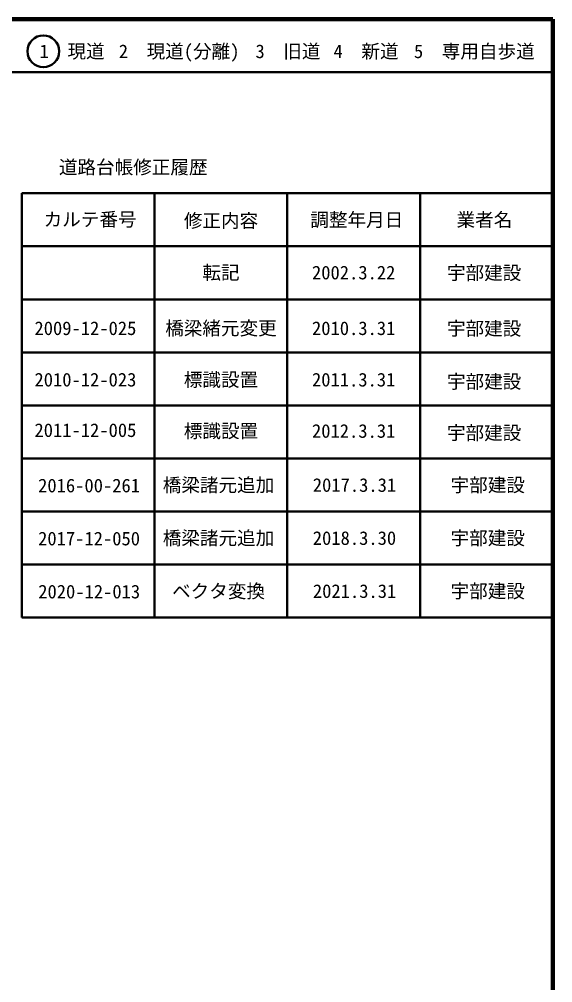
# Model space of a CAD drawing. Units: millimetres, scale not verified. Extents: x 40000 to 680000, y 20000 to 380000.
# Drawn here: x 579500 to 680000, y 198357 to 380000 of the extents above; entities that cross this region are included whole.
import ezdxf
from ezdxf.enums import TextEntityAlignment as Align

# ---------------------------------------------------------------- set-up
doc = ezdxf.new("R2010")
doc.units = ezdxf.units.MM
doc.header["$LTSCALE"] = 1000
for name, color, linetype, lineweight in [('M-TTL', 2, 'Continuous', 13), ('M-TTL-FRAM', 2, 'Continuous', 50), ('M-TTL-LINE', 7, 'Continuous', 50), ('M-TTL-TXT', 7, 'Continuous', 50)]:
    doc.layers.add(name, color=color, linetype=linetype, lineweight=lineweight)
doc.styles.add('ＭＳ ゴシック', font='')
doc.styles.get('ＭＳ ゴシック').set_extended_font_data('MS Gothic')

msp = doc.modelspace()

# ---------------------------------------------------------------- linework, layer by layer
at = {"layer": 'M-TTL', "lineweight": 140}
for p, q in [((680000, 380000), (40000, 380000)), ((680000, 20000), (680000, 380000))]:
    msp.add_line(p, q, dxfattribs=at)
at = {"layer": 'M-TTL-FRAM'}
for p, q in [((580000, 347197), (580000, 267197)), ((580000, 347197), (680000, 347197)), ((580000, 267197), (680000, 267197))]:
    msp.add_line(p, q, dxfattribs=at)
at = {"layer": 'M-TTL-LINE'}
for p, q in [((40000, 370000), (680000, 370000)), ((605000, 347197), (605000, 267197)), ((630000, 347197), (630000, 267197)), ((655000, 347197), (655000, 267197)), ((580000, 337197), (680000, 337197)), ((580000, 327197), (680000, 327197)), ((580000, 317197), (680000, 317197)), ((580000, 307197), (680000, 307197)), ((580000, 297197), (680000, 297197)), ((580000, 287197), (680000, 287197)), ((580000, 277197), (680000, 277197))]:
    msp.add_line(p, q, dxfattribs=at)
at = {"layer": 'M-TTL-TXT'}
msp.add_circle((584031, 373958), 3000, dxfattribs=at)

# ---------------------------------------------------------------- texts
at = {"layer": 'M-TTL-TXT', "style": 'ＭＳ ゴシック'}
for s, p in [('1\u3000現道', (589448, 373958)), ('2\u3000現道(分離)', (609619, 373958)), ('3\u3000旧道', (630121, 373958)), ('4\u3000新道', (644824, 373958)), ('5\u3000専用自歩道', (665228, 373958)), ('道路台帳修正履歴', (600968, 352113)), ('カルテ番号', (592839, 342277)), ('修正内容', (617509, 342023)), ('調整年月日', (643089, 342197)), ('業者名', (667134, 342197)), ('転記', (617500, 332245)), ('2002.3.22', (642500, 332245)), ('宇部建設', (667077, 332189)), ('橋梁緒元変更', (617500, 321750)), ('宇部建設', (667077, 321693)), ('2009-12-025', (591961, 321750)), ('2010.3.31', (642500, 321750)), ('宇部建設', (667077, 311693)), ('宇部建設', (667077, 302022))]:
    msp.add_text(s, height=2566, dxfattribs=at).set_placement(p, align=Align.MIDDLE_CENTER)
for s, p in [('2010-12-023', (591961, 310000)), ('標識設置', (617500, 310000)), ('2011.3.31', (642500, 310000)), ('2011-12-005', (591961, 300478)), ('標識設置', (617500, 300329)), ('2012.3.31', (642500, 300329)), ('宇部建設', (667758, 290138)), ('宇部建設', (667758, 280138)), ('2020-12-013', (592671, 270044)), ('ベクタ変換', (617039, 270138)), ('2021.3.31', (642671, 270138)), ('宇部建設', (667758, 270138))]:
    msp.add_text(s, height=2566, dxfattribs=at).set_placement(p, align=Align.BOTTOM_CENTER)
for s, p in [('2016-00-261', (583046, 290044)), ('橋梁諸元追加', (606539, 290138)), ('2017.3.31', (634796, 290138)), ('橋梁諸元追加', (606539, 280138)), ('2018.3.30', (634796, 280138)), ('2017-12-050', (583046, 280044))]:
    msp.add_text(s, height=2566, dxfattribs=at).set_placement(p, align=Align.BOTTOM_LEFT)

doc.saveas('drawing.dxf')
